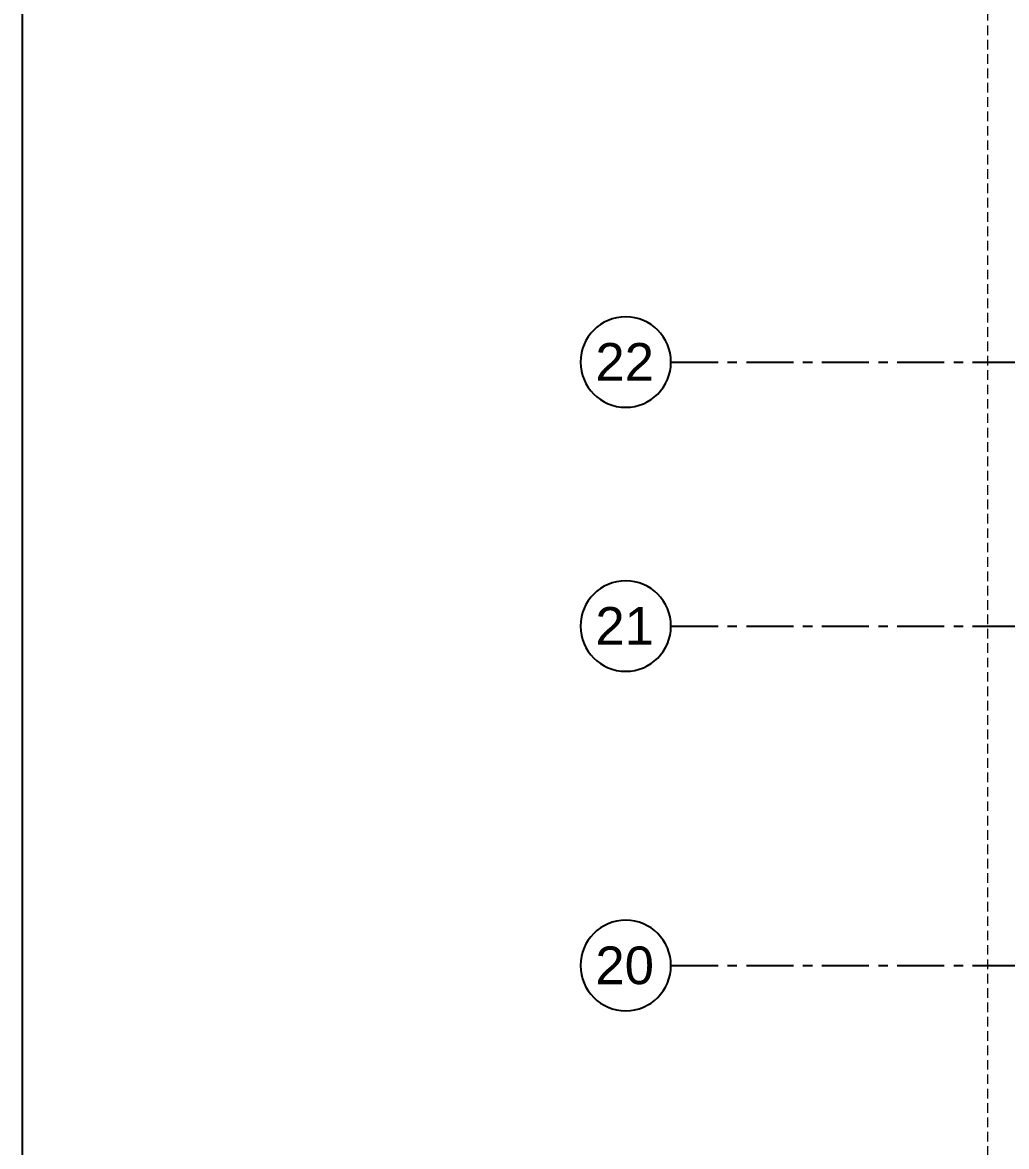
# Model space of a CAD drawing. Header units: millimetres. Extents: x -379292 to 1221486, y 92049 to 447512.
# Drawn here: x 272528 to 285578, y 238219 to 253121 of the extents above; entities that cross this region are included whole.
import ezdxf
from ezdxf.enums import TextEntityAlignment as Align
from ezdxf.lldxf.tags import DXFTag

# ---------------------------------------------------------------- set-up
doc = ezdxf.new("R2010")
doc.units = ezdxf.units.MM
doc.linetypes.add('CENTER', pattern=[2, 1.25, -0.25, 0.25, -0.25])
doc.linetypes.add('HIDDEN', pattern=[9.525, 6.35, -3.175])
for name, color, linetype in [('05_AXIS', 211, 'CENTER'), ('05_AXIS NAME', 7, 'Continuous'), ('05_HATCH SOLID-2', 253, 'Continuous')]:
    doc.layers.add(name, color=color, linetype=linetype)
doc.layers.add('06_FORMWORK HIDDEN', color=252, linetype='HIDDEN2', lineweight=0)
doc.styles.add('YAZI-5', font='arial.ttf', dxfattribs={"height": 5})
tags = doc.linetypes.add('HIDDEN2', pattern=[0.1875, 0.125, -0.0625]).pattern_tags.tags
tags[6:7] = [DXFTag(74, 4), DXFTag(75, 0), DXFTag(340, '0'), DXFTag(46, 0.0), DXFTag(50, 0.0), DXFTag(44, 0.0), DXFTag(45, 0.0)]
tags[4:5] = [DXFTag(74, 4), DXFTag(75, 0), DXFTag(340, '0'), DXFTag(46, 0.0), DXFTag(50, 0.0), DXFTag(44, 0.0), DXFTag(45, 0.0)]

# ---------------------------------------------------------------- blocks, each defined once
blk = doc.blocks.new('AWAKS ADI')
at = {"layer": '05_AXIS NAME', "color": 2}
blk.add_circle((0, 0), 6, dxfattribs=at)
at = {"layer": '05_AXIS NAME', "style": 'YAZI-5'}
blk.add_attdef('AKSADI', text='', height=5, dxfattribs=at).set_placement((0, 0), align=Align.MIDDLE_CENTER)
blk = doc.blocks.new('202_Aks')
at = {"layer": '05_AXIS', "ltscale": 500}
for p, q in [((-5000, -29500), (0, -29500)), ((-5000, -33000), (0, -33000)), ((-5000, -37500), (0, -37500))]:
    blk.add_line(p, q, dxfattribs=at)
at = {"layer": '05_AXIS NAME'}
ref = blk.add_blockref('AWAKS ADI', (-5600, -29500), dxfattribs=dict(at, xscale=-100, yscale=100, zscale=100))
ref.add_attrib('AKSADI', '22', dxfattribs={"height": 500, "style": 'YAZI-5'}).set_placement((-5614, -29498), align=Align.MIDDLE_CENTER)
ref = blk.add_blockref('AWAKS ADI', (-5600, -33000), dxfattribs=dict(at, xscale=-100, yscale=100, zscale=100))
ref.add_attrib('AKSADI', '21', dxfattribs={"height": 500, "style": 'YAZI-5'}).set_placement((-5614, -32998), align=Align.MIDDLE_CENTER)
ref = blk.add_blockref('AWAKS ADI', (-5600, -37500), dxfattribs=dict(at, xscale=-100, yscale=100, zscale=100))
ref.add_attrib('AKSADI', '20', dxfattribs={"height": 500, "style": 'YAZI-5'}).set_placement((-5614, -37498), align=Align.MIDDLE_CENTER)
blk = doc.blocks.new('OtoParkBodrumKatMimari')
at = {"layer": '05_HATCH SOLID-2', "color": 251, "ltscale": 25}
blk.add_lwpolyline([(150500, -8770), (-8600, -8770), (-8600, 187430)], dxfattribs=at)
at = {"layer": '06_FORMWORK HIDDEN', "linetype": 'HIDDEN', "ltscale": 20}
blk.add_line((4200, 55933), (4200, 178100), dxfattribs=at)
at = {"layer": '05_AXIS'}
blk.add_blockref('202_Aks', (5000, 177300), dxfattribs=at)

msp = doc.modelspace()

# ---------------------------------------------------------------- block references
at = {"color": 8}
msp.add_blockref('OtoParkBodrumKatMimari', (281127.6, 100818.8), dxfattribs=at)

doc.saveas('drawing.dxf')
